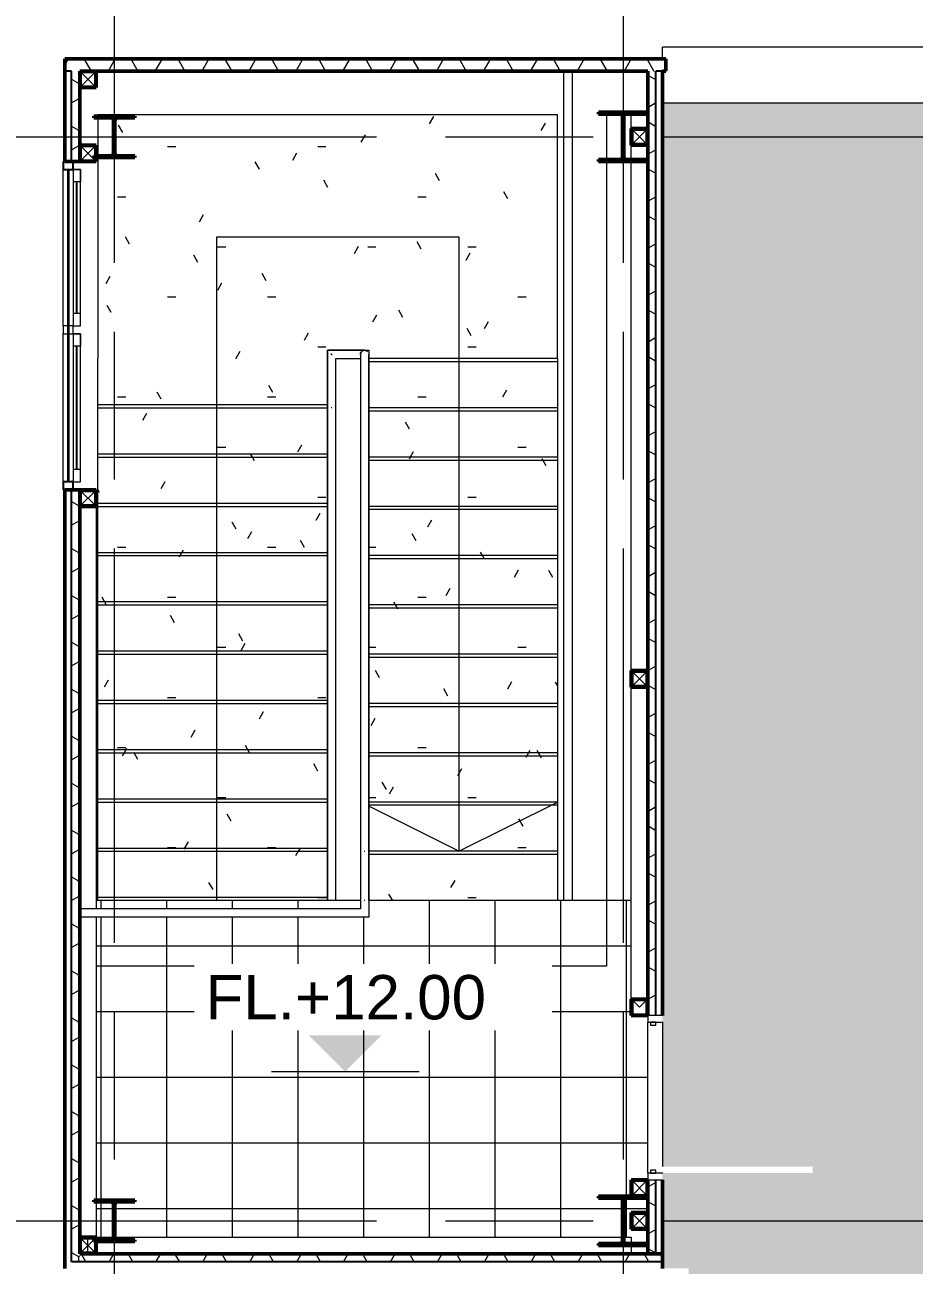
# Model space of a CAD drawing. Header units: millimetres. Extents: x -76261 to 649593, y -304265 to 60256.
# Drawn here: x 188455 to 193874, y -6870 to 682 of the extents above; entities that cross this region are included whole.
import ezdxf

# ---------------------------------------------------------------- set-up
doc = ezdxf.new("R2010")
doc.units = ezdxf.units.MM
doc.header["$LTSCALE"] = 2000
doc.header["$MEASUREMENT"] = 0
doc.linetypes.add('Centre', pattern=[6.9, 4, -0.7, 1.5, -0.7])
doc.linetypes.add('Hidden 1_0mm', pattern=[1.6, 1, -0.6])
doc.layers.get('0').update_dxf_attribs({"linetype": 'CONTINUOUS'})
for name, color, linetype, lineweight in [('A-DOOR', 8, 'CONTINUOUS', 15), ('A-DOOR-FRAM', 8, 'CONTINUOUS', 18), ('A-FLOR', 8, 'CONTINUOUS', 15), ('A-FLOR-HRAL', 8, 'CONTINUOUS', 15), ('A-FLOR-PATT', 8, 'CONTINUOUS', 15), ('A-GLAZ', 8, 'CONTINUOUS', 15), ('A-GLAZ-CURT', 8, 'CONTINUOUS', 15), ('A-GLAZ-CWMG', 8, 'CONTINUOUS', 15), ('A-WALL', 8, 'CONTINUOUS', 15), ('A-WALL-PATT', 8, 'CONTINUOUS', 50), ('G-ANNO-DIMS', 8, 'CONTINUOUS', 15), ('I-WALL', 8, 'CONTINUOUS', 15), ('S-BEAM', 12, 'CONTINUOUS', 15), ('S-COLS', 8, 'CONTINUOUS', 15), ('S-GRID', 14, 'CONTINUOUS', 15), ('S-STRS', 8, 'CONTINUOUS', 15), ('S-STRS-ANNO', 8, 'CONTINUOUS', 15)]:
    doc.layers.add(name, color=color, linetype=linetype, lineweight=lineweight)
doc.styles.add('Arial_1', font='arial.ttf', dxfattribs={"height": 270})
pattern_1 = [(0, (276192.53, 42001.64), (1219.2, 304.8), [50.292, -864.108, 50.292, -864.108, -4876.8]), (0, (276192.53, 42001.64), (1219.2, 304.8), [-1828.8, 50.292, -1778.508, 50.292, -864.108, -2133.6]), (0, (276192.53, 42001.64), (1219.2, 304.8), [-4572, 50.292, -559.308, 50.292, -1473.708]), (120, (276649.73, 42154.04), (-873.5645, 903.4582), [50.292, -864.108, 50.292, -864.108, -4876.8]), (120, (276649.73, 42154.04), (-873.5645, 903.4582), [-1828.8, 50.292, -1778.508, 50.292, -864.108, -2133.6]), (120, (276649.73, 42154.04), (-873.5645, 903.4582), [-4572, 50.292, -559.308, 50.292, -1473.708]), (240, (276802.13, 42763.64), (-345.6355, -1208.2582), [50.292, -864.108, 50.292, -864.108, -4876.8]), (240, (276802.13, 42763.64), (-345.6355, -1208.2582), [-1828.8, 50.292, -1778.508, 50.292, -864.108, -2133.6]), (240, (276802.13, 42763.64), (-345.6355, -1208.2582), [-4572, 50.292, -559.308, 50.292, -1473.708])]
pattern_2 = [(45, (276192.53, 42001.64), (-106.06602, 106.06602), [])]

# ---------------------------------------------------------------- blocks, each defined once
blk = doc.blocks.new('AD_UK Beams-Column - SC2-300_300_8_12-11160615-TERRANCE FLOOR PLAN')
at = {"layer": 'S-COLS'}
h = blk.add_hatch(dxfattribs=at)
h.set_pattern_fill('FP_14', color=256, style=0, pattern_type=2)
h.set_pattern_definition([(45, (84092.53, 48601.64), (-371.231, 371.231), []), (45, (84092.53, 49164.14), (-371.231, 371.231), [])])
h.paths.add_polyline_path([(-150, -150), (150, -150), (150, -138), (17, -138), (7.8, -134.2), (4, -125), (4, 125), (7.8, 134.2), (17, 138), (150, 138), (150, 150), (-150, 150), (-150, 138), (-17, 138), (-7.8, 134.2), (-4, 125), (-4, -125), (-7.8, -134.2), (-17, -138), (-150, -138)], flags=0)
at = {"layer": 'S-COLS', "lineweight": 50}
for p, q in [((150, 150), (-150, 150)), ((-150, 150), (-150, 138)), ((-150, 138), (-17, 138)), ((-4, 125), (-4, -125)), ((4, -125), (4, 125)), ((17, 138), (150, 138)), ((150, 138), (150, 150)), ((-17, -138), (-150, -138)), ((-150, -138), (-150, -150)), ((-150, -150), (150, -150)), ((150, -138), (17, -138)), ((150, -150), (150, -138))]:
    blk.add_line(p, q, dxfattribs=at)
for centre, start, end in [((-17, 125), 0, 90), ((17, 125), 90, 180), ((-17, -125), 270, 0), ((17, -125), 180, 270)]:
    blk.add_arc(centre, 13, start, end, dxfattribs=at)
blk = doc.blocks.new('AD_UK Beams-Column - SC2-300_300_8_12-V5-TERRANCE FLOOR PLAN')
at = {"layer": 'S-COLS'}
h = blk.add_hatch(dxfattribs=at)
h.set_pattern_fill('FP_15', color=256, style=0, pattern_type=2)
h.set_pattern_definition([(45, (84092.53, 42001.64), (-371.231, 371.231), []), (45, (84092.53, 42564.14), (-371.231, 371.231), [])])
h.paths.add_polyline_path([(-150, -150), (150, -150), (150, -138), (17, -138), (7.8, -134.2), (4, -125), (4, 125), (7.8, 134.2), (17, 138), (150, 138), (150, 150), (-150, 150), (-150, 138), (-17, 138), (-7.8, 134.2), (-4, 125), (-4, -125), (-7.8, -134.2), (-17, -138), (-150, -138)], flags=0)
at = {"layer": 'S-COLS', "lineweight": 50}
for p, q in [((150, 150), (-150, 150)), ((-150, 150), (-150, 138)), ((-150, 138), (-17, 138)), ((-4, 125), (-4, -125)), ((4, -125), (4, 125)), ((17, 138), (150, 138)), ((150, 138), (150, 150)), ((-17, -138), (-150, -138)), ((-150, -138), (-150, -150)), ((-150, -150), (150, -150)), ((150, -138), (17, -138)), ((150, -150), (150, -138))]:
    blk.add_line(p, q, dxfattribs=at)
for centre, start, end in [((-17, 125), 0, 90), ((17, 125), 90, 180), ((-17, -125), 270, 0), ((17, -125), 180, 270)]:
    blk.add_arc(centre, 13, start, end, dxfattribs=at)
blk = doc.blocks.new('AD_UK Beams-Column - SC3-250_250_8_10-11160616-TERRANCE FLOOR PLAN')
at = {"layer": 'S-COLS'}
h = blk.add_hatch(dxfattribs=at)
h.set_pattern_fill('FP_16', color=256, style=0, pattern_type=2)
h.set_pattern_definition([(45, (87192.53, 48601.64), (-371.231, 371.231), []), (45, (87192.53, 49164.14), (-371.231, 371.231), [])])
h.paths.add_polyline_path([(125, -125), (125, -115), (19, -115), (8.4, -110.6), (4, -100), (4, 100), (8.4, 110.6), (19, 115), (125, 115), (125, 125), (-125, 125), (-125, 115), (-19, 115), (-8.4, 110.6), (-4, 100), (-4, -100), (-8.4, -110.6), (-19, -115), (-125, -115), (-125, -125)], flags=0)
at = {"layer": 'S-COLS', "lineweight": 50}
for p, q in [((125, 125), (-125, 125)), ((-125, 125), (-125, 115)), ((-125, 115), (-19, 115)), ((-4, 100), (-4, -100)), ((4, -100), (4, 100)), ((19, 115), (125, 115)), ((125, 115), (125, 125)), ((-19, -115), (-125, -115)), ((-125, -115), (-125, -125)), ((-125, -125), (125, -125)), ((125, -115), (19, -115)), ((125, -125), (125, -115))]:
    blk.add_line(p, q, dxfattribs=at)
for centre, start, end in [((-19, 100), 0, 90), ((19, 100), 90, 180), ((-19, -100), 270, 0), ((19, -100), 180, 270)]:
    blk.add_arc(centre, 15, start, end, dxfattribs=at)
blk = doc.blocks.new('AD_UK Beams-Column - SC3-250_250_8_10-V6-TERRANCE FLOOR PLAN')
at = {"layer": 'S-COLS'}
h = blk.add_hatch(dxfattribs=at)
h.set_pattern_fill('FP_17', color=256, style=0, pattern_type=2)
h.set_pattern_definition([(45, (87192.53, 42001.64), (-371.231, 371.231), []), (45, (87192.53, 42564.14), (-371.231, 371.231), [])])
h.paths.add_polyline_path([(-125, -125), (125, -125), (125, -115), (19, -115), (8.4, -110.6), (4, -100), (4, 100), (8.4, 110.6), (19, 115), (125, 115), (125, 125), (-125, 125), (-125, 115), (-19, 115), (-8.4, 110.6), (-4, 100), (-4, -100), (-8.4, -110.6), (-19, -115), (-125, -115)], flags=0)
at = {"layer": 'S-COLS', "lineweight": 50}
for p, q in [((125, 125), (-125, 125)), ((-125, 125), (-125, 115)), ((-125, 115), (-19, 115)), ((-4, 100), (-4, -100)), ((4, -100), (4, 100)), ((19, 115), (125, 115)), ((125, 115), (125, 125)), ((-19, -115), (-125, -115)), ((-125, -115), (-125, -125)), ((-125, -125), (125, -125)), ((125, -115), (19, -115)), ((125, -125), (125, -115))]:
    blk.add_line(p, q, dxfattribs=at)
for centre, start, end in [((-19, 100), 0, 90), ((19, 100), 90, 180), ((-19, -100), 270, 0), ((19, -100), 180, 270)]:
    blk.add_arc(centre, 15, start, end, dxfattribs=at)
blk = doc.blocks.new('LS-Office-S_rvt-1-TERRANCE FLOOR PLAN')
at = {"layer": 'A-FLOR', "color": 7}
for p, q in [((-84192.5, -41863.6), (-84192.5, -42139.6)), ((-84192.5, -42151.6), (-84192.5, -47051.6)), ((-84192.5, -47051.6), (-87302.5, -47051.6))]:
    blk.add_line(p, q, dxfattribs=at)
at = {"lineweight": 15}
for name, p in [('AD_UK Beams-Column - SC3-250_250_8_10-V6-TERRANCE FLOOR PLAN', (-87192.5, -42001.6)), ('AD_UK Beams-Column - SC2-300_300_8_12-V5-TERRANCE FLOOR PLAN', (-84092.5, -42001.6)), ('AD_UK Beams-Column - SC3-250_250_8_10-11160616-TERRANCE FLOOR PLAN', (-87192.5, -48601.6)), ('AD_UK Beams-Column - SC2-300_300_8_12-11160615-TERRANCE FLOOR PLAN', (-84092.5, -48601.6))]:
    blk.add_blockref(name, p, dxfattribs=at)
blk = doc.blocks.new('Rectangular Mullion - 50 x 100-10843470-TERRANCE FLOOR PLAN')
at = {"layer": 'A-GLAZ-CWMG', "lineweight": 25}
for p, q in [((0, 30), (-50, 30)), ((-50, 30), (-50, -30)), ((0, -30), (0, 30)), ((-50, -30), (0, -30))]:
    blk.add_line(p, q, dxfattribs=at)
blk = doc.blocks.new('Top Rail Type - Top Rail_Internal_-10634929-TERRANCE FLOOR PLAN')
at = {"layer": 'A-FLOR-HRAL'}
for p, q in [((-85892.9, -43301.2), (-85892.9, -43645.3)), ((-85667.1, -43301.2), (-85892.9, -43301.2)), ((-85692.1, -43326.2), (-85692.1, -46358)), ((-85642.1, -46358), (-85642.1, -43326.2)), ((-85842.9, -43645.3), (-85842.9, -43351.2)), ((-85842.9, -43351.2), (-85692.1, -43351.2)), ((-85892.9, -43645.3), (-85892.9, -46651.6)), ((-85842.9, -46651.6), (-85842.9, -43645.3)), ((-85692.1, -46358), (-85692.1, -46651.6)), ((-85642.1, -46651.6), (-85642.1, -46358)), ((-85664.8, -46651.6), (-85669.5, -46651.6))]:
    blk.add_line(p, q, dxfattribs=at)
at = {"layer": 'A-FLOR-HRAL', "flags": 128}
for points in [[(-85667.1, -43301.2), (-85673.6, -43302.1), (-85679.6, -43304.6), (-85684.8, -43308.6), (-85688.8, -43313.7), (-85691.3, -43319.8), (-85692.1, -43326.2)], [(-85692.1, -43326.2), (-85691.3, -43319.8), (-85688.8, -43313.7), (-85684.8, -43308.6), (-85679.6, -43304.6), (-85673.6, -43302.1), (-85667.1, -43301.2), (-85660.7, -43302.1), (-85654.6, -43304.6), (-85649.5, -43308.6)], [(-85649.5, -43308.6), (-85654.6, -43304.6), (-85660.7, -43302.1), (-85667.1, -43301.2)]]:
    blk.add_lwpolyline(points, dxfattribs=at)
at = {"layer": 'A-FLOR-HRAL'}
blk.add_open_spline([(-85865.6, -43328.6), (-85865.8, -43328.3), (-85866.6, -43327.6), (-85867.9, -43326.2), (-85869.3, -43324.9), (-85870, -43324.1), (-85870.3, -43323.9)], degree=3, knots=[0.4701827, 0.4701827, 0.4701827, 0.4701827, 0.47916667, 0.5, 0.52083333, 0.5298173, 0.5298173, 0.5298173, 0.5298173], dxfattribs=at)
for points in [[(-85865.9, -43651.6), (-85866.6, -43651.6), (-85867.9, -43651.6), (-85869.3, -43651.6), (-85870, -43651.6)], [(-85669.2, -46351.7), (-85668.5, -46351.6), (-85667.1, -46351.6), (-85665.8, -46351.6), (-85665.1, -46351.7)]]:
    blk.add_open_spline(points, degree=3, dxfattribs=at)
blk = doc.blocks.new('Top Rail Type - Top Rail_Internal_-V1-TERRANCE FLOOR PLAN')
at = {"layer": 'A-FLOR-HRAL'}
for p, q in [((-85892.9, -43301.2), (-85642.1, -43301.2)), ((-85892.9, -43651.6), (-85892.9, -43301.2)), ((-85642.1, -43301.2), (-85642.1, -46351.6)), ((-85842.9, -43351.2), (-85692.1, -43351.2)), ((-85842.9, -43651.6), (-85842.9, -43351.2)), ((-85692.1, -43351.2), (-85692.1, -46351.6)), ((-85892.9, -46651.6), (-85892.9, -43651.6)), ((-85842.9, -46651.6), (-85842.9, -43651.6)), ((-85692.1, -46351.6), (-85692.1, -46702)), ((-85642.1, -46351.6), (-85642.1, -46752)), ((-85692.1, -46702), (-87402.5, -46702)), ((-85642.1, -46752), (-87402.5, -46752))]:
    blk.add_line(p, q, dxfattribs=at)
blk = doc.blocks.new('Basic Wall _ WALL CONCERET-150-PL - ___-10677315-TERRANCE FLOOR PLAN')
at = {"layer": 'A-WALL-PATT'}
blk.add_hatch(color=256, dxfattribs=at).paths.add_polyline_path([(-57843, -41886.6), (-54867.5, -41886.6), (-54777.5, -41796.6), (-83852.5, -41796.6), (-83852.5, -41886.6), (-62218.6, -41886.6)], flags=0)
blk = doc.blocks.new('IntSgl _2_ - FSD 1000X2200-10834781-TERRANCE FLOOR PLAN')
at = {"layer": 'A-DOOR-FRAM'}
for p, q in [((-500, 45), (-500, -45)), ((-460, -45), (-460, 45)), ((-441, 5), (-460, 5)), ((-460, 5), (-460, -27)), ((-441, -27), (-441, 5)), ((460, 5), (441, 5)), ((441, 5), (441, -27)), ((460, 45), (460, -45)), ((460, -27), (460, 5)), ((500, -45), (500, 45)), ((-500, -45), (-460, -45)), ((-460, -27), (-441, -27)), ((441, -27), (460, -27)), ((460, -45), (500, -45))]:
    blk.add_line(p, q, dxfattribs=at)
blk = doc.blocks.new('M_Curtain Wall Awning - M_Curtain Wall Awning-10964694-TERRANCE FLOOR PLAN')
at = {"layer": 'A-GLAZ', "lineweight": 18}
for p, q in [((-475, 30), (-475, 75)), ((-475, 75), (-400, 75)), ((-475, 75), (-475, 30)), ((-400, 75), (-400, 30)), ((400, 75), (400, 30)), ((475, 75), (400, 75)), ((475, 30), (475, 75)), ((475, 30), (475, 75))]:
    blk.add_line(p, q, dxfattribs=at)
at = {"layer": 'A-GLAZ'}
for p, q in [((0, 75), (-475, 75)), ((400, 75), (-400, 75)), ((475, 75), (0, 75))]:
    blk.add_line(p, q, dxfattribs=at)
at = {"layer": 'A-GLAZ', "lineweight": 25}
blk.add_line((-400, 49.6), (400, 49.6), dxfattribs=at)
blk = doc.blocks.new('M_Curtain Wall Awning - M_Curtain Wall Awning-10964695-TERRANCE FLOOR PLAN')
at = {"layer": 'A-GLAZ', "lineweight": 18}
for p, q in [((-450, 30), (-450, 75)), ((-450, 75), (-375, 75)), ((-450, 75), (-450, 30)), ((-375, 75), (-375, 30)), ((375, 75), (375, 30)), ((450, 75), (375, 75)), ((450, 30), (450, 75)), ((450, 30), (450, 75))]:
    blk.add_line(p, q, dxfattribs=at)
at = {"layer": 'A-GLAZ'}
for p, q in [((0, 75), (-450, 75)), ((375, 75), (-375, 75)), ((450, 75), (0, 75))]:
    blk.add_line(p, q, dxfattribs=at)
at = {"layer": 'A-GLAZ', "lineweight": 25}
blk.add_line((-375, 49.6), (375, 49.6), dxfattribs=at)
blk = doc.blocks.new('System Panel - Glazed-10843598-TERRANCE FLOOR PLAN')
at = {"layer": 'A-GLAZ-CURT', "lineweight": 18}
for p, q in [((950, 5.2), (-950, 5.2)), ((-950, 5.2), (-950, -5.2)), ((950, -5.2), (950, 5.2)), ((-950, -5.2), (950, -5.2))]:
    blk.add_line(p, q, dxfattribs=at)
blk = doc.blocks.new('Rectangular Mullion - 50 x 100-10843473-TERRANCE FLOOR PLAN')
at = {"layer": 'A-GLAZ-CWMG', "lineweight": 25}
for p, q in [((-50, 30), (0, 30)), ((-50, -30), (-50, 30)), ((0, 30), (0, -30)), ((0, -30), (-50, -30))]:
    blk.add_line(p, q, dxfattribs=at)
blk = doc.blocks.new('Rectangular Mullion - 50 x 100-10843615-TERRANCE FLOOR PLAN')
at = {"layer": 'A-GLAZ-CWMG'}
for p, q in [((-25, 5.2), (-25, 30)), ((-25, 30), (25, 30)), ((25, 30), (25, 5.2)), ((-25, -30), (-25, -5.2)), ((25, -30), (-25, -30)), ((25, -5.2), (25, -30))]:
    blk.add_line(p, q, dxfattribs=at)
blk = doc.blocks.new('Rectangular Mullion - 50 x 100-10619540-TERRANCE FLOOR PLAN')
at = {"layer": 'A-GLAZ-CWMG'}
for p, q in [((-87502.5, -43151.6), (-87502.5, -42201.6)), ((-87442.5, -42201.6), (-87442.5, -43151.6)), ((-87477.7, -43151.6), (-87502.5, -43151.6)), ((-87442.5, -43151.6), (-87467.3, -43151.6))]:
    blk.add_line(p, q, dxfattribs=at)
blk = doc.blocks.new('Rectangular Mullion - 50 x 100-10747210-TERRANCE FLOOR PLAN')
at = {"layer": 'A-GLAZ-CWMG'}
for p, q in [((-87502.5, -43201.6), (-87477.7, -43201.6)), ((-87502.5, -44101.6), (-87502.5, -43201.6)), ((-87467.3, -43201.6), (-87442.5, -43201.6)), ((-87442.5, -43201.6), (-87442.5, -44101.6))]:
    blk.add_line(p, q, dxfattribs=at)
blk = doc.blocks.new('PIPE 100X100X2_5 - PIPE 100X100X2_5-10949280-TERRANCE FLOOR PLAN')
at = {"layer": 'S-BEAM'}
for p, q in [((-83945, -48649.1), (-84040, -48554.1)), ((-84040, -48649.1), (-83945, -48554.1))]:
    blk.add_line(p, q, dxfattribs=at)
blk = doc.blocks.new('PIPE 100X100X2_5 - PIPE 100X100X2_5-10949281-TERRANCE FLOOR PLAN')
at = {"layer": 'S-BEAM'}
for p, q in [((-83945, -42049.1), (-84040, -41954.1)), ((-84040, -42049.1), (-83945, -41954.1))]:
    blk.add_line(p, q, dxfattribs=at)
blk = doc.blocks.new('PIPE 100X100X2_5 - PIPE 100X100X2_5-10937021-TERRANCE FLOOR PLAN')
at = {"layer": 'S-BEAM'}
for p, q in [((-83945, -45349.1), (-84040, -45254.1)), ((-84040, -45349.1), (-83945, -45254.1))]:
    blk.add_line(p, q, dxfattribs=at)
blk = doc.blocks.new('PIPE 100X100X2_5 - PIPE 100X100X2_5-10937208-TERRANCE FLOOR PLAN')
at = {"layer": 'S-BEAM'}
for q in [(-84040, -47254.1), (-83945, -47254.1)]:
    blk.add_line((-83992.5, -47301.6), q, dxfattribs=at)
blk = doc.blocks.new('PIPE 100X100X2_5 - PIPE 100X100X2_5-10949274-TERRANCE FLOOR PLAN')
at = {"layer": 'S-BEAM'}
for p, q in [((-83945, -48449.1), (-84040, -48354.1)), ((-84040, -48449.1), (-83945, -48354.1))]:
    blk.add_line(p, q, dxfattribs=at)
blk = doc.blocks.new('PIPE 100X100X2_5 - PIPE 100X100X2_5-10949324-TERRANCE FLOOR PLAN')
at = {"layer": 'S-BEAM'}
for p, q in [((-87305, -48799.1), (-87400, -48704.1)), ((-87305, -48704.1), (-87400, -48799.1))]:
    blk.add_line(p, q, dxfattribs=at)
blk = doc.blocks.new('PIPE 100X100X2_5 - PIPE 100X100X2_5-10949295-TERRANCE FLOOR PLAN')
at = {"layer": 'S-BEAM'}
for p, q in [((-1655, 0), (-1655, 50)), ((1655, 47.5), (1655, -47.5)), ((-1655, -50), (-1655, -12)), ((-1609, -50), (-1655, -50)), ((1491, -50), (-1601, -50)), ((1605, -50), (1499, -50))]:
    blk.add_line(p, q, dxfattribs=at)
blk = doc.blocks.new('PIPE 100X100X2_5 - PIPE 100X100X2_5-10943802-TERRANCE FLOOR PLAN')
at = {"layer": 'S-BEAM'}
for p, q in [((-87305, -41699.1), (-87400, -41604.1)), ((-87305, -41604.1), (-87400, -41699.1))]:
    blk.add_line(p, q, dxfattribs=at)
blk = doc.blocks.new('PIPE 100X100X2_5 - PIPE 100X100X2_5-10949284-TERRANCE FLOOR PLAN')
at = {"layer": 'S-BEAM'}
for p, q in [((-87305, -42149.1), (-87400, -42054.1)), ((-87305, -42054.1), (-87400, -42149.1))]:
    blk.add_line(p, q, dxfattribs=at)
blk = doc.blocks.new('PIPE 100X100X2_5 - PIPE 100X100X2_5-10944813-TERRANCE FLOOR PLAN')
at = {"layer": 'S-BEAM'}
for p, q in [((-87305, -44249.1), (-87400, -44154.1)), ((-87305, -44154.1), (-87400, -44249.1))]:
    blk.add_line(p, q, dxfattribs=at)
blk = doc.blocks.new('Spot Elevations - M_Spot Elevation - Exterior Filled 2-195266-TERRANCE FLOOR PLAN')
at = {"layer": 'G-ANNO-DIMS'}
blk.add_hatch(color=256, dxfattribs=at).paths.add_polyline_path([(1.476, 1.476), (0, 0), (-1.476, 1.476)], flags=0)
blk.add_line((-3, 0), (3, 0), dxfattribs=at)
blk = doc.blocks.new('Xrexf_Office')
at = {"layer": 'A-FLOR-PATT'}
h = blk.add_hatch(dxfattribs=at)
h.set_pattern_fill('FP_4', color=256, style=0, pattern_type=2)
h.set_pattern_definition(pattern_1)
h.paths.add_polyline_path([(192500, -15800), (220900, -15800), (220900, 115), (197835, 115), (197835, -1585), (196315, -1585), (196315, 115), (192340, 115), (192340, -6270), (193256, -6270), (193256, -6308), (192340, -6308), (192340, -6890), (192500, -6890), (192500, -15560.6)], flags=0)
h.paths.add_polyline_path([(197648, -1398), (197648, 0), (196502, 0), (196503, -1398), (197577.7, -1398)], flags=0)
h.paths.add_polyline_path([(197500, -1350), (196650, -1350), (196650, -150), (197500, -150), (197500, -1250)], flags=0)
h = blk.add_hatch(dxfattribs=at)
h.set_pattern_fill('FP_8', color=256, style=0, pattern_type=2)
h.set_pattern_definition([(0, (190520, -5725), (0, 400), []), (90, (190520, -5725), (-400, 2e-14), [])])
h.paths.add_polyline_path([(192150, -6800), (192250, -6800), (192250, -6750), (192150, -6750), (192150, -6797.5)], flags=0)
h.paths.add_polyline_path([(188840, -6797.5), (188840, -6702.5), (188792.5, -6702.5), (188792.5, -6797.5)], flags=0)
h.paths.add_polyline_path([(192150, -6738), (192250, -6738), (192250, -6650), (192150, -6650), (192150, -6550), (192250, -6550), (192250, -6462), (192117, -6462), (192107.8, -6465.8), (192104, -6475), (192104, -6700), (192150, -6700), (192150, -6702.5)], flags=0)
h.paths.add_polyline_path([(189004, -6700), (192096, -6700), (192094.5, -6471.3), (192092.2, -6465.8), (192083, -6462), (191950, -6462), (191950, -6450), (192150, -6450), (192150, -6350), (192250, -6350), (192250, -5350), (192150, -5350), (192150, -4650), (190550.4, -4650), (190549.5, -4750.4), (188890, -4750.4), (188890, -6475), (189125, -6475), (189125, -6485), (189019, -6485), (189008.4, -6489.4), (189004, -6500), (189004, -6680.7)], flags=0)
h.paths.add_polyline_path([(188996, -6700), (188996, -6500), (188991.6, -6489.4), (188981, -6485), (188890, -6485), (188890, -6700), (188991.6, -6700)], flags=0)
h.paths.add_polyline_path([(192247.5, -6647.5), (192247.5, -6552.5), (192152.5, -6552.5), (192152.5, -6647.5)], flags=0)
h.paths.add_polyline_path([(192247.5, -6447.5), (192247.5, -6352.5), (192152.5, -6352.5), (192152.5, -6447.5)], flags=0)
h.paths.add_polyline_path([(188890, -4700.4), (190500.4, -4700.4), (190500.4, -4650), (188890, -4650)], flags=0)
at = {"layer": 'A-WALL-PATT', "lineweight": 15}
h = blk.add_hatch(dxfattribs=at)
h.set_pattern_fill('FP_1', color=256, style=0, pattern_type=2)
h.set_pattern_definition([(180, (190530, 475), (-142.875, -82.489), [95.25, -190.5]), (300, (190530, 475), (142.875, -82.489), [95.25, -190.5]), (240, (190530, 475), (7e-05, -164.978), [0, -190.5, 95.25, 0])])
h.paths.add_polyline_path([(192340, 400), (192360, 400), (192360, 475), (188700, 475), (188700, 400), (192300, 400)], flags=0)
h = blk.add_hatch(dxfattribs=at)
h.set_pattern_fill('FP_2', color=256, style=0, pattern_type=2)
h.set_pattern_definition([(270, (188700, -3245), (82.489, -142.875), [95.25, -190.5]), (30, (188700, -3245), (82.4889, 142.875), [95.25, -190.5]), (330, (188700, -3245), (164.9779, 7e-05), [0, -190.5, 95.25, 0])])
h.paths.add_polyline_path([(188740, -6850), (188790, -6850), (188790, -2150), (188740, -2150), (188740, -5304.8)], flags=0)
h.paths.add_polyline_path([(188740, -150), (188790, -150), (188790, 400), (188740, 400)], flags=0)
h = blk.add_hatch(dxfattribs=at)
h.set_pattern_fill('FP_7', color=256, style=0, pattern_type=2)
h.set_pattern_definition([(90, (192340, -3200), (-82.489, 142.875), [95.25, -190.5]), (210, (192340, -3200), (-82.4889, -142.875), [95.25, -190.5]), (150, (192340, -3200), (-164.9779, -7e-05), [0, -190.5, 95.25, 0])])
h.paths.add_polyline_path([(192300, -6800), (192300, -6350), (192250, -6350), (192250, -6800), (192295, -6800)], flags=0)
h.paths.add_polyline_path([(192250, -5350), (192300, -5350), (192300, 400), (192250, 400), (192250, -5304.8)], flags=0)
h = blk.add_hatch(dxfattribs=at)
h.set_pattern_fill('FP_3', color=256, style=0, pattern_type=2)
h.set_pattern_definition([(2e-13, (190565, -6890), (142.875, 82.489), [95.25, -190.5]), (120, (190565, -6890), (-142.875, 82.489), [95.25, -190.5]), (60, (190565, -6890), (-7e-05, 164.978), [0, -190.5, 95.25, 0])])
h.paths.add_polyline_path([(191822.6, -6850), (192340, -6850), (192340, -6800), (188790, -6800), (188790, -6850), (191549.1, -6850)], flags=0)
at = {"layer": 'S-BEAM'}
h = blk.add_hatch(dxfattribs=at)
h.set_pattern_fill('FP_10', color=256, style=0, pattern_type=2)
h.set_pattern_definition(pattern_2)
h.paths.add_polyline_path([(188790, 300), (188890, 300), (188890, 400), (188790, 400)], flags=0)
h.paths.add_polyline_path([(188792.5, 302.5), (188792.5, 397.5), (188887.5, 397.5), (188887.5, 302.5)], flags=0)
h = blk.add_hatch(dxfattribs=at)
h.set_pattern_fill('FP_10', color=256, style=0, pattern_type=2)
h.set_pattern_definition(pattern_2)
h.paths.add_polyline_path([(192150, -50), (192250, -50), (192250, 50), (192150, 50)], flags=0)
h.paths.add_polyline_path([(192247.5, -47.5), (192152.5, -47.5), (192152.5, 47.5), (192247.5, 47.5)], flags=0)
h = blk.add_hatch(dxfattribs=at)
h.set_pattern_fill('FP_10', color=256, style=0, pattern_type=2)
h.set_pattern_definition(pattern_2)
h.paths.add_polyline_path([(188890, -150), (188889.4, -125), (188887.5, -125), (188887.5, -147.5), (188792.5, -147.5), (188792.5, -52.5), (188887.5, -52.5), (188889.1, -115), (188890, -115), (188890, -50), (188790, -50), (188790, -150)], flags=0)
h = blk.add_hatch(dxfattribs=at)
h.set_pattern_fill('FP_10', color=256, style=0, pattern_type=2)
h.set_pattern_definition(pattern_2)
h.paths.add_polyline_path([(188790, -2250), (188890, -2250), (188890, -2150), (188790, -2150)], flags=0)
h.paths.add_polyline_path([(188887.5, -2247.5), (188792.5, -2247.5), (188792.5, -2152.5), (188887.5, -2152.5)], flags=0)
h = blk.add_hatch(dxfattribs=at)
h.set_pattern_fill('FP_10', color=256, style=0, pattern_type=2)
h.set_pattern_definition(pattern_2)
h.paths.add_polyline_path([(192250, -3350), (192250, -3250), (192150, -3250), (192150, -3350)], flags=0)
h.paths.add_polyline_path([(192247.5, -3347.5), (192152.5, -3347.5), (192152.5, -3252.5), (192247.5, -3252.5)], flags=0)
h = blk.add_hatch(dxfattribs=at)
h.set_pattern_fill('FP_10', color=256, style=0, pattern_type=2)
h.set_pattern_definition(pattern_2)
h.paths.add_polyline_path([(192150, -5350), (192250, -5350), (192250, -5250), (192150, -5250), (192150, -5304.8)], flags=0)
h.paths.add_polyline_path([(192152.5, -5347.5), (192152.5, -5252.5), (192247.5, -5252.5), (192247.5, -5347.5)], flags=0)
h = blk.add_hatch(dxfattribs=at)
h.set_pattern_fill('FP_10', color=256, style=0, pattern_type=2)
h.set_pattern_definition(pattern_2)
h.paths.add_polyline_path([(192250, -6450), (192250, -6350), (192150, -6350), (192150, -6450)], flags=0)
h.paths.add_polyline_path([(192247.5, -6447.5), (192152.5, -6447.5), (192152.5, -6352.5), (192247.5, -6352.5)], flags=0)
h = blk.add_hatch(dxfattribs=at)
h.set_pattern_fill('FP_10', color=256, style=0, pattern_type=2)
h.set_pattern_definition(pattern_2)
h.paths.add_polyline_path([(192150, -6650), (192250, -6650), (192250, -6550), (192150, -6550)], flags=0)
h.paths.add_polyline_path([(192247.5, -6647.5), (192152.5, -6647.5), (192152.5, -6552.5), (192247.5, -6552.5)], flags=0)
h = blk.add_hatch(dxfattribs=at)
h.set_pattern_fill('FP_10', color=256, style=0, pattern_type=2)
h.set_pattern_definition(pattern_2)
h.paths.add_polyline_path([(188790, -6800), (188890, -6800), (188890, -6725), (188887.5, -6725), (188887.5, -6797.5), (188792.5, -6797.5), (188792.5, -6702.5), (188887.5, -6702.5), (188887.8, -6715), (188890, -6715), (188890, -6700), (188790, -6700)], flags=0)
at = {"layer": 'S-STRS'}
h = blk.add_hatch(dxfattribs=at)
h.set_pattern_fill('FP_4', color=256, style=0, pattern_type=2)
h.set_pattern_definition(pattern_1)
h.paths.add_polyline_path([(188900, -1350), (190299.6, -1349.6), (190300.8, -1299.6), (190550.4, -1299.6), (190550.4, -1350), (191700, -1350), (191700, 134), (188900, 134), (188900, 125), (189125, 125), (189125, 115), (189019, 115), (189008.4, 110.6), (189004, 100), (189004, -100), (189008.4, -110.6), (189019, -115), (189125, -115), (189125, -125), (188900, -125), (188900, -478.6)], flags=0)
h.paths.add_polyline_path([(188900, -115), (188981, -115), (188991.6, -110.6), (188996, -100), (188996, 100), (188991.6, 110.6), (188981, 115), (188900, 115), (188900, -110.6)], flags=0)
h = blk.add_hatch(dxfattribs=at)
h.set_pattern_fill('FP_4', color=256, style=0, pattern_type=2)
h.set_pattern_definition(pattern_1)
h.paths.add_polyline_path([(190187.2, -1650), (190299.6, -1650), (190299.6, -1350), (188900, -1350), (188900, -1650), (190181.8, -1650)], flags=0)
h.paths.add_polyline_path([(190349.6, -1650), (190350, -1650), (190349.6, -1645.3)], flags=0)
h = blk.add_hatch(dxfattribs=at)
h.set_pattern_fill('FP_4', color=256, style=0, pattern_type=2)
h.set_pattern_definition(pattern_1)
h.paths.add_polyline_path([(191002.2, -1650), (191700, -1650), (191700, -1350), (190550.4, -1350), (190550.4, -1650), (190593.2, -1650)], flags=0)
h = blk.add_hatch(dxfattribs=at)
h.set_pattern_fill('FP_4', color=256, style=0, pattern_type=2)
h.set_pattern_definition(pattern_1)
h.paths.add_polyline_path([(188900, -1950), (190299.6, -1950), (190299.6, -1650), (188900, -1650)], flags=0)
h = blk.add_hatch(dxfattribs=at)
h.set_pattern_fill('FP_4', color=256, style=0, pattern_type=2)
h.set_pattern_definition(pattern_1)
h.paths.add_polyline_path([(191002.2, -1950), (191700, -1950), (191700, -1650), (190550.4, -1650), (190550.4, -1950), (190632.7, -1950)], flags=0)
h = blk.add_hatch(dxfattribs=at)
h.set_pattern_fill('FP_4', color=256, style=0, pattern_type=2)
h.set_pattern_definition(pattern_1)
h.paths.add_polyline_path([(190349.6, -2250), (190350, -2250), (190349.6, -1950)], flags=0)
h.paths.add_polyline_path([(190299.6, -2250), (190299.6, -1950), (188900, -1950), (188900, -2250), (190187.2, -2250)], flags=0)
h = blk.add_hatch(dxfattribs=at)
h.set_pattern_fill('FP_4', color=256, style=0, pattern_type=2)
h.set_pattern_definition(pattern_1)
h.paths.add_polyline_path([(191002.2, -2250), (191700, -2250), (191700, -1950), (190550.4, -1950), (190550.4, -2250), (190672.2, -2250)], flags=0)
h = blk.add_hatch(dxfattribs=at)
h.set_pattern_fill('FP_4', color=256, style=0, pattern_type=2)
h.set_pattern_definition(pattern_1)
h.paths.add_polyline_path([(188900, -2550), (190299.6, -2550), (190299.6, -2250), (188900, -2250)], flags=0)
h = blk.add_hatch(dxfattribs=at)
h.set_pattern_fill('FP_5', color=256, style=0, pattern_type=2)
h.set_pattern_definition(pattern_1)
h.paths.add_polyline_path([(191002.2, -2550), (191700, -2550), (191700, -2250), (190550.4, -2250), (190550.4, -2550), (190711.7, -2550)], flags=0)
h = blk.add_hatch(dxfattribs=at)
h.set_pattern_fill('FP_4', color=256, style=0, pattern_type=2)
h.set_pattern_definition(pattern_1)
h.paths.add_polyline_path([(189908.3, -2850), (190299.6, -2850), (190299.6, -2550), (188900, -2550), (188900, -2850)], flags=0)
h = blk.add_hatch(dxfattribs=at)
h.set_pattern_fill('FP_6', color=256, style=0, pattern_type=2)
h.set_pattern_definition(pattern_1)
h.paths.add_polyline_path([(191002.2, -2850), (191700, -2850), (191700, -2550), (190550.4, -2550), (190550.4, -2850), (190751.2, -2850)], flags=0)
h = blk.add_hatch(dxfattribs=at)
h.set_pattern_fill('FP_4', color=256, style=0, pattern_type=2)
h.set_pattern_definition(pattern_1)
h.paths.add_polyline_path([(190299.6, -3150), (190299.6, -2850), (188900, -2850), (188900, -3150), (190187.2, -3150)], flags=0)
h.paths.add_polyline_path([(190349.6, -3150), (190350, -3150), (190349.6, -2891.7)], flags=0)
h = blk.add_hatch(dxfattribs=at)
h.set_pattern_fill('FP_4', color=256, style=0, pattern_type=2)
h.set_pattern_definition(pattern_1)
h.paths.add_polyline_path([(190550.4, -3150), (191700, -3150), (191700, -2850), (190550.4, -2850), (190550.4, -2891.7)], flags=0)
h = blk.add_hatch(dxfattribs=at)
h.set_pattern_fill('FP_4', color=256, style=0, pattern_type=2)
h.set_pattern_definition(pattern_1)
h.paths.add_polyline_path([(190349.6, -3450), (190350, -3450), (190349.6, -3150)], flags=0)
h.paths.add_polyline_path([(188900, -3450), (190299.6, -3450), (190299.6, -3150), (188900, -3150)], flags=0)
h = blk.add_hatch(dxfattribs=at)
h.set_pattern_fill('FP_4', color=256, style=0, pattern_type=2)
h.set_pattern_definition(pattern_1)
h.paths.add_polyline_path([(191002.2, -3450), (191700, -3450), (191700, -3150), (190550.4, -3150), (190550.4, -3450), (190681.6, -3450)], flags=0)
h = blk.add_hatch(dxfattribs=at)
h.set_pattern_fill('FP_4', color=256, style=0, pattern_type=2)
h.set_pattern_definition(pattern_1)
h.paths.add_polyline_path([(189908.3, -3750), (190299.6, -3750), (190299.6, -3450), (188900, -3450), (188900, -3750)], flags=0)
h.paths.add_polyline_path([(190349.6, -3750), (190350, -3750), (190349.6, -3495)], flags=0)
h = blk.add_hatch(dxfattribs=at)
h.set_pattern_fill('FP_4', color=256, style=0, pattern_type=2)
h.set_pattern_definition(pattern_1)
h.paths.add_polyline_path([(191002.2, -3750), (191700, -3750), (191700, -3450), (190550.4, -3450), (190550.4, -3750), (190681.6, -3750)], flags=0)
h = blk.add_hatch(dxfattribs=at)
h.set_pattern_fill('FP_4', color=256, style=0, pattern_type=2)
h.set_pattern_definition(pattern_1)
h.paths.add_polyline_path([(190349.6, -4050), (190350, -4050), (190349.6, -3750)], flags=0)
h.paths.add_polyline_path([(188900, -4050), (190299.6, -4050), (190299.6, -3750), (188900, -3750)], flags=0)
h = blk.add_hatch(dxfattribs=at)
h.set_pattern_fill('FP_4', color=256, style=0, pattern_type=2)
h.set_pattern_definition(pattern_1)
h.paths.add_polyline_path([(191002.2, -4050), (191700, -4050), (191700, -3750), (190550.4, -3750), (190550.4, -4050), (190681.6, -4050)], flags=0)
h = blk.add_hatch(dxfattribs=at)
h.set_pattern_fill('FP_4', color=256, style=0, pattern_type=2)
h.set_pattern_definition(pattern_1)
h.paths.add_polyline_path([(189908.3, -4350), (190299.6, -4350), (190299.6, -4050), (188900, -4050), (188900, -4350)], flags=0)
h.paths.add_polyline_path([(190349.6, -4350), (190350, -4350), (190349.6, -4098.3)], flags=0)
h = blk.add_hatch(dxfattribs=at)
h.set_pattern_fill('FP_4', color=256, style=0, pattern_type=2)
h.set_pattern_definition(pattern_1)
h.paths.add_polyline_path([(191002.2, -4350), (191700, -4350), (191700, -4050), (190550.4, -4050), (190550.4, -4350), (190728.7, -4350)], flags=0)
h = blk.add_hatch(dxfattribs=at)
h.set_pattern_fill('FP_4', color=256, style=0, pattern_type=2)
h.set_pattern_definition(pattern_1)
h.paths.add_polyline_path([(190349.6, -4650), (190350, -4650), (190349.6, -4350)], flags=0)
h.paths.add_polyline_path([(188900, -4650), (190299.6, -4650), (190299.6, -4350), (188900, -4350)], flags=0)
h = blk.add_hatch(dxfattribs=at)
h.set_pattern_fill('FP_4', color=256, style=0, pattern_type=2)
h.set_pattern_definition(pattern_1)
h.paths.add_polyline_path([(191002.2, -4650), (191700, -4650), (191700, -4350), (190550.4, -4350), (190550.4, -4650)], flags=0)
at = {"layer": 'A-FLOR'}
for p, q in [((190500.4, -4650), (188890, -4650)), ((192150, -4650), (190550.4, -4650)), ((192250, -6310), (192250, -5390)), ((192340, -5390), (192340, -6270)), ((192340, -6308), (192340, -6310))]:
    blk.add_line(p, q, dxfattribs=at)
at = {"layer": 'A-WALL'}
for p, q in [((192340, 475), (192340, 545)), ((221755, 545), (192340, 545)), ((221415, 205), (192340, 205))]:
    blk.add_line(p, q, dxfattribs=at)
at = {"layer": 'A-WALL', "lineweight": 50}
for p, q in [((192360, 475), (188700, 475)), ((188700, 475), (188700, -150)), ((192360, 400), (192360, 475)), ((188790, 400), (192250, 400)), ((188790, -150), (188790, 400)), ((192250, 400), (192250, 150)), ((192340, 400), (192360, 400)), ((192340, -5350), (192340, 400)), ((192250, 138), (192250, -138)), ((188700, -150), (188790, -150)), ((192250, -150), (192250, -5350)), ((188700, -2150), (188700, -6890)), ((188790, -2150), (188700, -2150)), ((188790, -6800), (188790, -2150)), ((192250, -6350), (192250, -6450)), ((192340, -6890), (192340, -6350)), ((192250, -6462), (192250, -6738)), ((192250, -6750), (192250, -6800)), ((188790, -6800), (192340, -6800))]:
    blk.add_line(p, q, dxfattribs=at)
at = {"layer": 'A-WALL', "lineweight": 25}
for p, q in [((188740, 400), (188700, 400)), ((188740, -150), (188740, 400)), ((192340, 400), (192300, 400)), ((192300, -5350), (192300, 400)), ((188740, -6850), (188740, -2150)), ((192300, -6800), (192300, -6350)), ((192340, -6850), (188740, -6850))]:
    blk.add_line(p, q, dxfattribs=at)
at = {"layer": 'I-WALL'}
for p, q in [((191740, -4650), (191740, 400)), ((191790, 400), (191790, -4650))]:
    blk.add_line(p, q, dxfattribs=at)
at = {"layer": 'S-BEAM', "lineweight": 50}
for p, q in [((188890, 400), (188790, 400)), ((188790, 400), (188790, 300)), ((188792.5, 302.5), (188792.5, 397.5)), ((188792.5, 397.5), (188887.5, 397.5)), ((188887.5, 397.5), (188887.5, 302.5)), ((188890, 300), (188890, 400)), ((188887.5, 302.5), (188792.5, 302.5)), ((188790, 300), (188890, 300)), ((192150, 50), (192150, -50)), ((192250, 50), (192150, 50)), ((192152.5, -47.5), (192152.5, 47.5)), ((192152.5, 47.5), (192247.5, 47.5)), ((192247.5, 47.5), (192247.5, -47.5)), ((192250, -50), (192250, 50)), ((188890, -50), (188790, -50)), ((188790, -50), (188790, -150)), ((188792.5, -147.5), (188792.5, -52.5)), ((188792.5, -52.5), (188887.5, -52.5)), ((188887.5, -52.5), (188887.5, -115)), ((188890, -115), (188890, -50)), ((192150, -50), (192250, -50)), ((192247.5, -47.5), (192152.5, -47.5)), ((188790, -150), (188890, -150)), ((188887.5, -147.5), (188792.5, -147.5)), ((188887.5, -125), (188887.5, -147.5)), ((188890, -150), (188890, -125)), ((188890, -2150), (188790, -2150)), ((188790, -2150), (188790, -2250)), ((188792.5, -2247.5), (188792.5, -2152.5)), ((188792.5, -2152.5), (188887.5, -2152.5)), ((188887.5, -2152.5), (188887.5, -2247.5)), ((188890, -2250), (188890, -2150)), ((188790, -2250), (188890, -2250)), ((188887.5, -2247.5), (188792.5, -2247.5)), ((192150, -3250), (192150, -3350)), ((192250, -3250), (192150, -3250)), ((192152.5, -3347.5), (192152.5, -3252.5)), ((192152.5, -3252.5), (192247.5, -3252.5)), ((192247.5, -3252.5), (192247.5, -3347.5)), ((192250, -3350), (192250, -3250)), ((192150, -3350), (192250, -3350)), ((192247.5, -3347.5), (192152.5, -3347.5)), ((192150, -5250), (192150, -5350)), ((192250, -5250), (192150, -5250)), ((192152.5, -5347.5), (192152.5, -5252.5)), ((192152.5, -5252.5), (192247.5, -5252.5)), ((192247.5, -5252.5), (192247.5, -5347.5)), ((192250, -5350), (192250, -5250)), ((192150, -5350), (192250, -5350)), ((192247.5, -5347.5), (192152.5, -5347.5)), ((192150, -6350), (192150, -6450)), ((192250, -6350), (192150, -6350)), ((192152.5, -6447.5), (192152.5, -6352.5)), ((192152.5, -6352.5), (192247.5, -6352.5)), ((192247.5, -6352.5), (192247.5, -6447.5)), ((192250, -6450), (192250, -6350)), ((192247.5, -6447.5), (192152.5, -6447.5)), ((192150, -6550), (192150, -6650)), ((192250, -6550), (192150, -6550)), ((192152.5, -6647.5), (192152.5, -6552.5)), ((192152.5, -6552.5), (192247.5, -6552.5)), ((192247.5, -6552.5), (192247.5, -6647.5)), ((192250, -6650), (192250, -6550)), ((188890, -6700), (188790, -6700)), ((188790, -6700), (188790, -6800)), ((188792.5, -6797.5), (188792.5, -6702.5)), ((188792.5, -6702.5), (188887.5, -6702.5)), ((188887.5, -6702.5), (188887.5, -6715)), ((188890, -6715), (188890, -6700)), ((192150, -6650), (192250, -6650)), ((192247.5, -6647.5), (192152.5, -6647.5)), ((188887.5, -6725), (188887.5, -6797.5)), ((188890, -6800), (188890, -6725)), ((188790, -6800), (188890, -6800)), ((188887.5, -6797.5), (188792.5, -6797.5))]:
    blk.add_line(p, q, dxfattribs=at)
at = {"layer": 'S-BEAM'}
for p, q in [((192150, 50), (192150, 138)), ((192150, -138), (192150, -50)), ((192150, -3250), (192150, -150)), ((188890, -2250), (188890, -4700.4)), ((192150, -5250), (192150, -3350)), ((188890, -4750.4), (188890, -6475)), ((188890, -6485), (188890, -6700))]:
    blk.add_line(p, q, dxfattribs=at)
at = {"layer": 'S-GRID', "linetype": 'Centre', "ltscale": 0.3}
for p, q in [((189000, 5772.9), (189000, -18116.3)), ((192100, 5772.9), (192100, -18116.3)), ((184057.9, 0), (224669.6, 0)), ((184057.9, -6600), (224669.6, -6600))]:
    blk.add_line(p, q, dxfattribs=at)
at = {"layer": 'S-STRS'}
for p, q in [((188900, 134), (188900, 125)), ((191700, 134), (188900, 134)), ((188900, 115), (188900, -115)), ((191700, -1350), (191700, 134)), ((188900, -125), (188900, -1350)), ((188900, -1650), (188900, -1350)), ((190350, -1350), (190500, -1350)), ((190350, -1650), (190350, -1350)), ((190500, -1350), (190500, -1650)), ((191700, -1350), (190550.4, -1350)), ((191700, -1350), (191700, -1650)), ((188900, -1950), (188900, -1650)), ((188900, -1650), (190299.6, -1650)), ((190350, -1950), (190350, -1650)), ((190500, -1650), (190500, -1950)), ((191700, -1650), (190550.4, -1650)), ((191700, -1650), (191700, -1950)), ((188900, -2250), (188900, -1950)), ((188900, -1950), (190299.6, -1950)), ((190350, -2250), (190350, -1950)), ((190500, -1950), (190500, -2250)), ((191700, -1950), (190550.4, -1950)), ((191700, -1950), (191700, -2250)), ((188900, -2550), (188900, -2250)), ((188900, -2250), (190299.6, -2250)), ((190350, -2550), (190350, -2250)), ((190500, -2250), (190500, -2550)), ((191700, -2250), (190550.4, -2250)), ((191700, -2250), (191700, -2550)), ((188900, -2850), (188900, -2550)), ((188900, -2550), (190299.6, -2550)), ((190350, -2850), (190350, -2550)), ((190500, -2550), (190500, -2850)), ((191700, -2550), (190550.4, -2550)), ((191700, -2550), (191700, -2850)), ((188900, -3150), (188900, -2850)), ((188900, -2850), (190299.6, -2850)), ((190350, -3150), (190350, -2850)), ((190500, -2850), (190500, -3150)), ((191700, -2850), (190550.4, -2850)), ((191700, -2850), (191700, -3150)), ((188900, -3450), (188900, -3150)), ((188900, -3150), (190299.6, -3150)), ((190350, -3450), (190350, -3150)), ((190500, -3150), (190500, -3450)), ((191700, -3150), (190550.4, -3150)), ((191700, -3150), (191700, -3450)), ((188900, -3750), (188900, -3450)), ((188900, -3450), (190299.6, -3450)), ((190350, -3750), (190350, -3450)), ((190500, -3450), (190500, -3750)), ((191700, -3450), (190550.4, -3450)), ((191700, -3450), (191700, -3750)), ((188900, -4050), (188900, -3750)), ((188900, -3750), (190299.6, -3750)), ((190350, -4050), (190350, -3750)), ((190500, -3750), (190500, -4050)), ((191700, -3750), (190550.4, -3750)), ((191700, -3750), (191700, -4050)), ((188900, -4350), (188900, -4050)), ((188900, -4050), (190299.6, -4050)), ((190350, -4350), (190350, -4050)), ((190500, -4050), (190500, -4350)), ((191700, -4050), (190550.4, -4050)), ((191700, -4050), (191700, -4350)), ((188900, -4650), (188900, -4350)), ((188900, -4350), (190299.6, -4350)), ((190350, -4650), (190350, -4350)), ((190500, -4350), (190500, -4650)), ((191700, -4350), (190550.4, -4350)), ((191700, -4350), (191700, -4650)), ((191700, -4650), (190550.4, -4650))]:
    blk.add_line(p, q, dxfattribs=at)
at = {"layer": 'S-STRS', "linetype": 'Hidden 1_0mm'}
for p, q in [((191700, -1370), (190550.4, -1370)), ((188900, -1630), (190299.6, -1630)), ((191700, -1670), (190550.4, -1670)), ((188900, -1930), (190299.6, -1930)), ((191700, -1970), (190550.4, -1970)), ((188900, -2230), (190299.6, -2230)), ((191700, -2270), (190550.4, -2270)), ((188900, -2530), (190299.6, -2530)), ((191700, -2570), (190550.4, -2570)), ((188900, -2830), (190299.6, -2830)), ((191700, -2870), (190550.4, -2870)), ((188900, -3130), (190299.6, -3130)), ((191700, -3170), (190550.4, -3170)), ((188900, -3430), (190299.6, -3430)), ((191700, -3470), (190550.4, -3470)), ((188900, -3730), (190299.6, -3730)), ((191700, -3770), (190550.4, -3770)), ((188900, -4030), (190299.6, -4030)), ((191700, -4070), (190550.4, -4070)), ((188900, -4330), (190299.6, -4330)), ((191700, -4370), (190550.4, -4370)), ((188900, -4630), (190299.6, -4630))]:
    blk.add_line(p, q, dxfattribs=at)
at = {"layer": 'S-STRS-ANNO'}
for p, q in [((189625, -608), (191100, -608)), ((189625, -1350), (189625, -608)), ((191100, -608), (191100, -1350)), ((189625, -1650), (189625, -1350)), ((191100, -1350), (191100, -1650)), ((189625, -1950), (189625, -1650)), ((191100, -1650), (191100, -1950)), ((189625, -2250), (189625, -1950)), ((191100, -1950), (191100, -2250)), ((189625, -2550), (189625, -2250)), ((191100, -2250), (191100, -2550)), ((189625, -2850), (189625, -2550)), ((191100, -2550), (191100, -2850)), ((189625, -3150), (189625, -2850)), ((191100, -2850), (191100, -3150)), ((189625, -3450), (189625, -3150)), ((191100, -3150), (191100, -3450)), ((189625, -3750), (189625, -3450)), ((191100, -3450), (191100, -3750)), ((189625, -4050), (189625, -3750)), ((191100, -3750), (191100, -4050)), ((189625, -4350), (189625, -4050)), ((191100, -4350), (190550.4, -4075.2)), ((191100, -4050), (191100, -4350)), ((191100, -4350), (191700, -4050)), ((189625, -4650), (189625, -4350))]:
    blk.add_line(p, q, dxfattribs=at)
at = {"lineweight": 5}
blk.add_blockref('LS-Office-S_rvt-1-TERRANCE FLOOR PLAN', (276192.5, 42001.6), dxfattribs=at)
at = {"layer": 'A-DOOR', "rotation": 269.9999999999998}
blk.add_blockref('IntSgl _2_ - FSD 1000X2200-10834781-TERRANCE FLOOR PLAN', (192295, -5850), dxfattribs=at)
at = {"layer": 'A-FLOR-HRAL'}
for name in ['Top Rail Type - Top Rail_Internal_-V1-TERRANCE FLOOR PLAN', 'Top Rail Type - Top Rail_Internal_-10634929-TERRANCE FLOOR PLAN']:
    blk.add_blockref(name, (276192.5, 42001.6), dxfattribs=at)
at = {"layer": 'A-GLAZ', "rotation": 270}
for name, p in [('M_Curtain Wall Awning - M_Curtain Wall Awning-10964694-TERRANCE FLOOR PLAN', (188720, -675)), ('M_Curtain Wall Awning - M_Curtain Wall Awning-10964695-TERRANCE FLOOR PLAN', (188720, -1650))]:
    blk.add_blockref(name, p, dxfattribs=at)
at = {"layer": 'A-GLAZ-CURT', "rotation": 270}
blk.add_blockref('System Panel - Glazed-10843598-TERRANCE FLOOR PLAN', (188720, -1150), dxfattribs=at)
at = {"layer": 'A-GLAZ-CWMG', "rotation": 90}
blk.add_blockref('Rectangular Mullion - 50 x 100-10843470-TERRANCE FLOOR PLAN', (188720, -150), dxfattribs=at)
at = {"layer": 'A-GLAZ-CWMG'}
for name in ['Rectangular Mullion - 50 x 100-10619540-TERRANCE FLOOR PLAN', 'Rectangular Mullion - 50 x 100-10747210-TERRANCE FLOOR PLAN']:
    blk.add_blockref(name, (276192.5, 42001.6), dxfattribs=at)
at = {"layer": 'A-GLAZ-CWMG', "extrusion": (0, 0, -1), "rotation": 270}
for name, p in [('Rectangular Mullion - 50 x 100-10843615-TERRANCE FLOOR PLAN', (-188720, -1175)), ('Rectangular Mullion - 50 x 100-10843473-TERRANCE FLOOR PLAN', (-188720, -2150))]:
    blk.add_blockref(name, p, dxfattribs=at)
at = {"layer": 'A-WALL'}
blk.add_blockref('Basic Wall _ WALL CONCERET-150-PL - ___-10677315-TERRANCE FLOOR PLAN', (276192.5, 42001.6), dxfattribs=at)
at = {"layer": 'G-ANNO-DIMS', "xscale": 149.9999999999999, "yscale": 149.9999999999999, "zscale": 149.9999999999999}
blk.add_blockref('Spot Elevations - M_Spot Elevation - Exterior Filled 2-195266-TERRANCE FLOOR PLAN', (190407.6, -5691.7), dxfattribs=at)
at = {"layer": 'S-BEAM'}
for name in ['PIPE 100X100X2_5 - PIPE 100X100X2_5-10943802-TERRANCE FLOOR PLAN', 'PIPE 100X100X2_5 - PIPE 100X100X2_5-10949281-TERRANCE FLOOR PLAN', 'PIPE 100X100X2_5 - PIPE 100X100X2_5-10949284-TERRANCE FLOOR PLAN', 'PIPE 100X100X2_5 - PIPE 100X100X2_5-10944813-TERRANCE FLOOR PLAN', 'PIPE 100X100X2_5 - PIPE 100X100X2_5-10937021-TERRANCE FLOOR PLAN', 'PIPE 100X100X2_5 - PIPE 100X100X2_5-10937208-TERRANCE FLOOR PLAN', 'PIPE 100X100X2_5 - PIPE 100X100X2_5-10949274-TERRANCE FLOOR PLAN', 'PIPE 100X100X2_5 - PIPE 100X100X2_5-10949280-TERRANCE FLOOR PLAN', 'PIPE 100X100X2_5 - PIPE 100X100X2_5-10949324-TERRANCE FLOOR PLAN']:
    blk.add_blockref(name, (276192.5, 42001.6), dxfattribs=at)
at = {"layer": 'S-BEAM', "rotation": 180}
blk.add_blockref('PIPE 100X100X2_5 - PIPE 100X100X2_5-10949295-TERRANCE FLOOR PLAN', (190495, -6750), dxfattribs=at)
at = {"layer": 'G-ANNO-DIMS', "insert": (189556.4, -5103.5), "char_height": 270, "width": 2042.773, "attachment_point": 1, "line_spacing_factor": 0.941778, "style": 'Arial_1', "bg_fill": 3, "box_fill_scale": 1.25, "bg_fill_color": 256, "bg_fill_true_color": 13158600, "bg_fill_transparency": 0}
blk.add_mtext('FL.+12.00', dxfattribs=at)

msp = doc.modelspace()

# ---------------------------------------------------------------- block references
at = {"linetype": 'ByBlock'}
msp.add_blockref('Xrexf_Office', (0, 0), dxfattribs=at)

doc.saveas('drawing.dxf')
